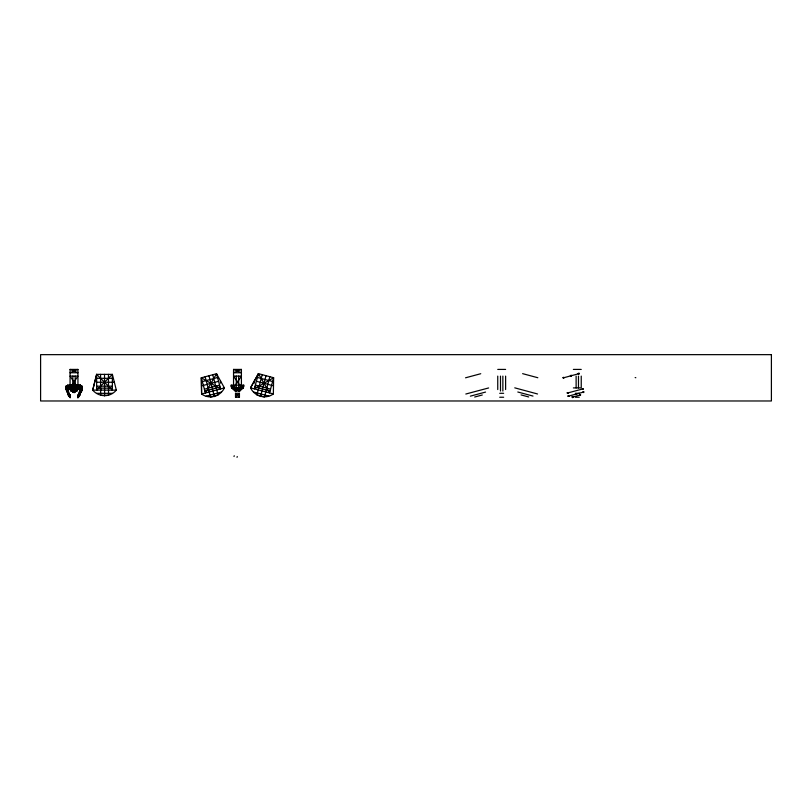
<?xml version="1.0" encoding="UTF-8"?>
<svg xmlns="http://www.w3.org/2000/svg" width="812" height="812" viewBox="0 0 812 812"><rect width="100%" height="100%" fill="white"/><g stroke="black" fill="none" stroke-linecap="round" stroke-linejoin="round"><path stroke-width="1.22" d="M67.822 386.532L70.065 386.319L70.817 390.602L72.694 391.485L75.293 390.937L74.318 392.521L72.715 390.937L74.227 392.551L74.663 391.485L77.191 390.602L78.114 388.258L77.211 386.248L75.12 385.203L78.155 386.948L77.191 390.602L73.435 391.851L71.466 391.211L70.065 387.933L68.137 387.913L67.741 385.142L80.266 385.142L80.185 386.532L77.942 386.319C79.698 390.531 70.827 389.841 74.004 385.081M74.004 392.551L74.004 387.842M68.695 387.913L71.304 390.673L74.004 390.978L74.004 386.857M66.472 387.791L65.731 388.715L66.757 391.435L68.441 390.927L67.944 390.633C73.872 406.782 65.407 390.064 65.934 386.299L68.137 385.192M81.535 387.791L82.276 388.217C83.616 391.161 76.805 396.378 78.713 394.652C75.973 401.96 83.413 388.877 82.256 387.253L79.86 385.192L82.073 386.299L82.276 388.715L81.525 388.633L79.921 393.597L78.236 395.271L80.469 388.522M72.644 385.162L73.334 391.485L70.664 390.105L70.045 387.283C70.025 385.406 77.008 383.447 74.826 386.39L74.734 391.019L74.004 391.577L71.202 390.765L70.817 389.76L70.857 387.72L71.862 386.776L74.826 386.39L77.14 387.72L76.805 390.765L74.572 391.851L72.562 391.181L76.166 390.937M75.364 385.162L77.962 387.283L75.029 387.903L74.663 391.485L76.034 390.887L76.399 387.842L74.958 386.857L70.796 386.451L72.887 385.203L72.826 376.108M69.233 387.618L67.538 388.867L65.731 388.715L65.934 386.299L66.787 385.964L65.934 386.299M74.004 389.06L73.019 389.049L72.978 387.903L70.126 387.395L72.633 385.385L75.374 385.385L77.881 387.395L76.531 391.211L71.466 391.211L70.817 390.602L72.065 390.339M78.5 395.231L80.063 390.633C78.287 391.14 82.662 392.003 80.764 390.846M78.236 395.048L79.008 394.327L77.861 397.291M78.074 395.008L80.337 393.597L80.621 391.749M80.053 391.262L79.718 387.943L80.053 391.069M254.44 383.061L254.481 380.747M273.35 393.952L273.624 377.732L258.419 373.652L250.543 387.842C254.572 396.479 265.554 399.646 273.35 393.952L250.543 387.842L258.419 373.652L269.543 392.927L273.624 377.732L254.349 388.857L258.419 373.652M537.544 393.982L514.757 387.842M73.334 391.485L71.578 389.882L71.608 387.842L73.05 386.857M67.376 391.749L67.66 393.556C74.927 405.452 64.28 388.603 66.614 387.436M71.974 390.521L71.405 390.663L73.496 391.851L71.497 390.765L70.969 387.283L71.172 389.435L70.471 389.476L71.02 390.44L69.933 387.192L72.684 385.081L69.852 386.948L70.076 389.06L71.172 390.064M79.383 393.434C81.17 392.632 75.1 404.041 79.383 393.434C82.042 393.302 77.059 399.524 79.515 393.333C75.516 401.25 82.225 393.597 79.343 393.465L80.063 390.816M74.004 391.577L76.511 390.765L77.658 387.557L77.505 389.598L74.887 390.034L71.324 389.882L71.608 387.842L76.399 387.842L76.328 390.887L74.004 392.034L71.679 390.887L71.324 389.882L76.683 389.882M242.788 387.913L240.169 390.673L238.657 391.039L234.78 390.673L234.942 388.471M71.578 389.882L70.502 389.598L70.35 387.557L72.786 385.741L75.222 385.741L77.658 387.557M72.897 391.049L73.669 392.023M238.657 387.913L243.346 387.913L243.732 385.142L231.207 385.142L231.603 387.913L236.292 387.913M78.855 395.312L78.409 396.956L80.205 393.515L77.617 397.109L78.358 397.241L80.591 391.729M69.152 395.312L69.771 396.916L67.66 393.556L68.482 393.333L69.933 395.008L67.67 393.597L69.974 397.332L67.67 393.597L68.573 393.394M71.385 389.963L71.304 390.673L70.888 389.527M78.033 397.19L78.662 394.175M79.008 394.327L78.419 395.292M77.617 397.109C76.998 395.769 79.759 395.617 78.409 395.627L77.729 396.987L80.337 393.597L80.023 394.135M79.586 387.913L76.612 389.963L77.942 387.933L79.87 387.913L80.266 385.142M231.207 385.142L231.603 387.913L243.346 387.913L243.732 385.142M72.978 387.903L72.075 389.983L72.694 391.485M233.318 387.913L235.642 388.745L235.307 390.937L234.14 388.43M77.191 390.602L75.313 391.485L75.932 389.983L75.029 387.903M80.185 393.83L80.195 393.617M66.746 391.181L70.37 396.936C70.238 398.824 68.066 391.973 69.944 395.231C69.71 395.485 67.355 391.019 67.538 388.867L67.843 387.7L68.715 387.882L66.513 387.963L65.752 387.253L67.741 385.619M240.007 388.471L240.169 390.673L240.799 388.43L239.641 390.937L239.307 388.745L241.621 387.913M77.942 387.913L79.87 387.913L80.185 386.532M76.988 390.44L77.942 387.933L77.982 388.989M80.956 385.568L79.393 385.781L78.551 386.989M96.638 374.362L96.638 390.105L112.381 374.362L112.381 390.105L96.638 374.362L92.71 390.146C98.871 397.393 110.259 397.626 116.319 390.105L112.381 374.362L96.638 374.362L92.71 390.105L116.319 390.146M74.227 392.551L75.262 390.836C74.704 392.592 73.283 392.876 72.715 390.937L73.77 392.551M239.449 385.182L239.662 384.38M234.018 456.527L234.232 455.725M237.033 457.339L237.246 456.527M262.215 374.677L256.886 394.916L264.479 396.956L269.817 376.707M266.021 375.692L260.51 396.56M70.39 397.109L69.162 395.261M78.764 387.618L81.525 388.978L81.464 386.268L78.51 385.487M70.745 387.395L70.918 388.786L73.019 389.049L69.893 388.258L70.867 386.076L70.065 385.162L68.137 387.913L70.065 387.913M80.469 388.867L80.165 387.7L79.292 387.882L76.704 390.673L77.12 389.527L76.592 389.801M79.231 395.068L78.835 396.205M67.416 391.729L69.599 396.956L68.482 393.333M79.373 395.139L78.52 396.906M77.81 396.977L79.393 395.251M78.906 395.667L78.358 397.241M67.741 388.227L66.533 386.268L66.513 387.963M77.993 397.129L78.602 395.586L77.901 397.027M76.429 389.882L77.505 389.598M71.679 390.887L76.328 390.887L77.536 389.476L74.44 391.79L75.749 390.755M67.538 387.679L68.279 387.943L68.665 393.465C66.31 393.16 71.091 398.905 68.614 395.251M78.632 394.399L79.911 393.871L77.779 397.149M74.339 392.023L75.445 391.181L74.004 390.978M78.348 395.627L78.125 397.068M69.933 395.008L68.096 393.871L69.771 395.048M74.339 392.257L75.1 391.049M240.088 389.963L241.408 387.933L239.56 385.142M235.378 385.142L233.541 387.933L234.861 389.963M71.913 385.142L77.942 376.108L70.065 376.108L76.095 385.142M233.541 387.913L241.408 376.108L233.541 376.108L241.408 387.913M78.683 387.913L76.856 390.339M231.603 387.913L233.541 385.142M201.335 377.803L205.406 392.998L216.54 373.723L220.61 388.928L201.335 377.803L201.609 394.023C209.394 399.717 220.387 396.55 224.406 387.913L201.609 394.023L201.335 377.803L216.54 373.723L224.416 387.953M74.44 391.932L75.262 390.836L74.592 391.688M75.12 385.203L77.14 386.076L77.942 385.162L79.87 387.913M78.997 395.342L78.216 396.855M78.064 395.231L78.713 394.652M74.734 391.019L76.318 390.602M235.51 397.241L239.438 393.302L235.51 393.302L235.51 397.241L239.438 397.241L239.438 393.302M74.978 389.049L77.252 388.623M79.86 385.192L82.073 386.299L82.256 387.253L81.494 387.963L79.292 387.882M79.911 393.871L78.571 394.906M243.062 387.913C240.25 391.323 234.698 391.323 231.887 387.913M75.181 391.079L74.714 391.678M72.562 391.181L74.004 392.034L75.404 391.252M240.068 389.801L240.585 389.527M81.464 386.268L80.266 388.227M75.546 391.211L74.46 391.76L75.78 391.272M68.624 395.139C70.857 397.718 68.837 396.175 69.599 395.627L70.147 397.291M79.393 385.781L79.17 386.695L81.139 387.415M69.061 395.139L69.132 396.236L68.776 395.068C70.309 398.154 66.229 392.703 68.665 393.465L67.812 393.617L68.076 394.165M77.942 389.547L77.942 369.419L70.065 372.759L77.942 372.759L70.065 369.419L70.065 389.547M241.408 389.547L241.408 369.419L233.541 372.759L241.408 372.759L233.541 369.419L233.541 389.547L234.78 390.673L234.363 389.527L234.881 389.801M66.858 387.415L69.456 386.989M81.525 388.978L82.276 388.715M66.533 386.268L69.497 385.487M202.35 381.599L217.555 377.529M201.477 385.913L218.57 381.325M204.391 389.202L219.595 385.132M204.898 391.1L220.103 387.03M206.167 396.144L221.361 392.074M465.54 377.803L480.745 373.723M465.814 394.023L488.631 387.953M470.371 396.144L485.566 392.074M474.675 397.027L482.277 394.987M563.548 377.803L578.753 373.723M567.629 392.998L582.823 388.928M568.38 396.144L583.574 392.074M572.683 397.027L580.286 394.987M70.197 396.977L69.548 395.617L70.076 397.139M69 394.327L69.944 395.231M74.988 385.791L77.942 385.162L74.988 385.274M81.2 386.482L82.073 386.299M81.383 387.436L82.256 387.253M74.958 386.857L77.14 386.076L78.084 387.019L77.932 389.06L76.998 390.237M238.657 390.816L239.814 390.613M67.985 394.135L69.659 396.885L69.01 395.342M65.721 388.217L66.472 388.136M67.538 388.024L68.279 387.943L68.441 390.927L67.944 390.816M65.731 388.715L66.472 388.978M68.279 388.44L67.538 388.867M231.288 386.532L233.541 386.319M239.307 388.745L235.642 388.745M70.065 369.419L77.942 369.419M233.541 369.419L241.408 369.419M497.746 369.419L505.612 369.419M573.363 369.419L581.24 369.419M96.638 378.301L112.381 378.301M96.638 382.239L114.34 382.239M70.766 386.004L72.958 386.076M75.049 386.076L77.241 386.004M96.638 386.167L112.381 386.167M71.04 386.613L76.145 386.776M78.074 387.192L76.632 387.192L77.962 387.283M70.045 387.283L70.969 387.283M70.35 387.557L70.817 389.76M573.363 387.913L581.24 387.913L581.24 376.108M69.893 388.258L71.294 388.258M96.638 388.136L112.381 388.136M70.055 388.349L71.009 388.349M70.289 388.623L70.918 388.623M72.227 388.999L75.78 388.999M70.258 389.232L71.527 389.232M70.39 389.324L71.375 389.324M71.009 390.237L72.207 390.237M70.817 390.602L71.832 390.937M71.202 390.765L71.974 390.887M72.248 390.958L75.76 390.958M74.004 391.374L75.597 391.374M73.567 391.932L72.745 390.836L72.958 391.516L75.039 391.516M73.313 392.186L74.684 392.186M96.729 393.333L112.462 393.333M499.715 393.302L503.643 393.302M575.332 393.302L579.271 393.302M499.715 397.241L503.643 397.241M575.332 397.241L579.271 397.241M73.019 385.274L70.065 385.162L73.019 385.791M241.408 386.319L243.661 386.532M69.852 387.913L70.025 388.989M81.535 388.136L82.276 388.217M67.051 385.568L69.081 386.004L68.837 386.695L68.614 385.781M235.135 390.613L236.292 390.816M72.958 391.516L73.537 391.739L72.451 391.211M635.157 377.55L635.837 377.732M522.623 373.652L537.828 377.732M517.802 392.003L532.997 396.073M521.091 394.916L528.693 396.956M257.404 377.458L272.599 381.528M256.379 381.254L273.482 385.842M255.364 385.061L270.569 389.131M254.856 386.959L270.051 391.029M253.598 392.003L268.782 396.073M72.593 391.252L73.506 391.688L72.258 390.755M72.227 391.272L73.496 391.851M71.141 390.339L71.659 390.613L71.405 389.801M72.826 391.079L73.466 391.587L72.745 390.836M68.411 387.913L70.065 389.334M68.096 393.871L69.375 395.708M235.51 393.302L239.438 397.241M232.161 387.913L233.541 389.547M69.294 394.652L69.771 395.271L69.345 394.175M241.408 385.142L243.346 387.913M73.273 391.628L73.669 392.257M69.659 395.627L70.268 396.987M219.544 387.994L219.849 389.131M212.734 374.748L218.073 394.987L210.47 397.027L209.131 392.003M208.938 375.763L213.008 390.968M212.927 390.988L214.439 396.632M205.131 376.778L209.212 391.983M73.121 390.034L73.273 391.019M67.741 385.142L68.137 387.913M67.944 390.633L67.954 391.262M220.478 380.818L220.509 383.132M578.479 376.108L578.479 387.913M576.124 376.108L576.124 387.913M505.612 376.108L505.612 389.547M502.861 376.108L502.861 391.039M500.496 376.108L500.496 391.039M497.746 376.108L497.746 389.547M238.657 376.108L238.657 391.039M237.469 387.913L237.469 389.811M236.292 376.108L236.292 391.039M111.589 388.928L111.589 390.105M108.443 374.362L108.534 395.302L100.658 395.302L100.658 388.928M104.515 374.362L104.596 395.952M100.576 374.362L100.576 390.105M97.43 388.928L97.43 390.105M75.181 376.108L75.181 385.142M563.02 377.661C563.69 379.762 564.655 376.169 563.02 377.661M567.172 392.886L568.075 393.12L567.172 392.886M570.43 375.631C571.201 378.037 572.298 373.936 570.43 375.631M567.933 396.023L568.836 396.266L567.933 396.023M572.044 396.855C572.856 399.413 574.033 395.048 572.044 396.855M578.073 373.54C578.936 376.25 580.174 371.632 578.073 373.54M575.779 393.932L576.632 394.165L575.779 393.932M579.798 394.855C580.418 396.814 581.311 393.475 579.798 394.855M582.417 388.816L583.229 389.039L582.417 388.816M583.077 391.942C583.696 393.881 584.61 390.582 583.077 391.942M771.4 354.651L40.6 354.651L40.6 400.976L771.4 400.976L771.4 354.651"/></g></svg>
